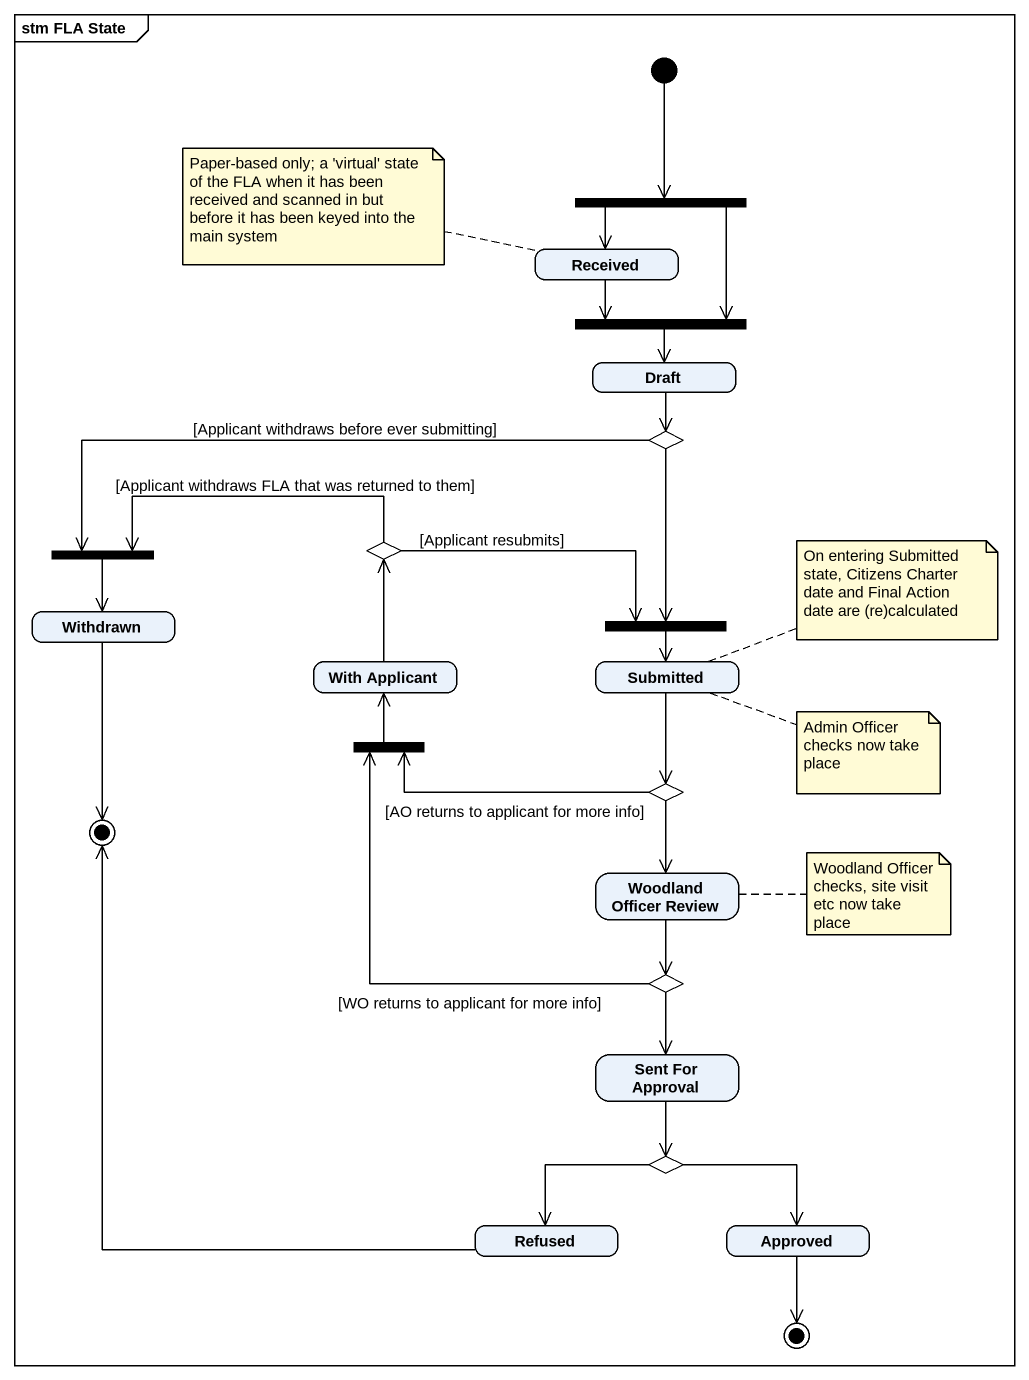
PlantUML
@startuml
mainframe stm FLA State
hide empty description
state fork1 <<fork>>
state Received
state fork2 <<join>>
state Draft
state choice1 <<choice>>
state fork3 <<join>>
state choice2 <<choice>>
state Withdrawn
state fork4 <<join>>
state "With Applicant" as With_Applicant
state Submitted
state fork5 <<join>>
state choice3 <<choice>>
state final1 <<end>> #FF0000
state "Woodland Officer Review" as Woodland_Officer_Review
state choice4 <<choice>>
state "Sent For Approval" as Sent_For_Approval
state choice5 <<choice>>
state Refused
state Approved
state final2 <<end>> #00FF00
[*] --> fork1
fork1 --> Received
fork1 --> fork2
Received --> fork2
fork2 --> Draft
Draft --> choice1
choice1 -left-> fork3 : [Applicant withdraws before ever submitting]
choice1 --> fork4
fork3 --> Withdrawn
choice2 -left-> fork3 : [Applicant withdraws FLA that was returned to them]
choice2 -right-> fork4 : [Applicant resubmits]
Withdrawn --> final1
fork4 --> Submitted
With_Applicant -up-> choice2
Submitted --> choice3
fork5 -up-> With_Applicant
choice3 -left-> fork5 : [AO returns to applicant for more info]
choice3 --> Woodland_Officer_Review
Woodland_Officer_Review --> choice4
choice4 -up-> fork5 : [WO returns to applicant for more info]
choice4 --> Sent_For_Approval
Sent_For_Approval --> choice5
choice5 --> Refused
choice5 -right-> Approved
Refused -up-> final1
Approved --> final2
note left of Received : Paper-based only; a 'virtual' state of the FLA when it has been received and scanned in but before it has been keyed into the main system
note right of Submitted : On entering Submitted state, Citizens Charter date and Final Action date are (re)calculated
note right of Submitted : Admin Officer checks now take place
note right of Woodland_Officer_Review : Woodland Officer checks, site visit etc now take place
@enduml
